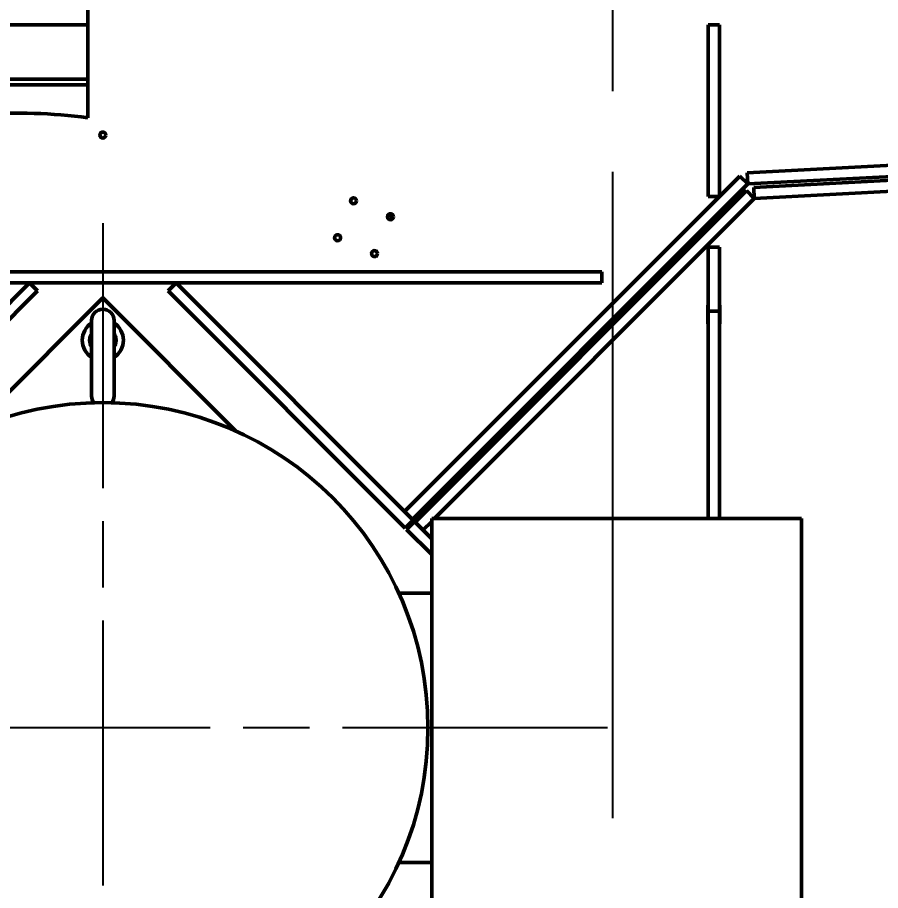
# Model space of a CAD drawing. Header units: inches. Extents: x 11 to 1621, y 11 to 1332.
# Drawn here: x 1425.15 to 1454.02, y 321.77 to 350.95 of the extents above; entities that cross this region are included whole.
import ezdxf

# ---------------------------------------------------------------- set-up
doc = ezdxf.new("R2010")
doc.units = ezdxf.units.IN
doc.header["$LTSCALE"] = 48
doc.header["$MEASUREMENT"] = 0
doc.linetypes.add('CHAIN', pattern=[0.7087, 0.4724, -0.0591, 0.1181, -0.0591])
for name, color, linetype, lineweight in [('Center Mark (ANSI)', 7, 'Continuous', 25), ('Centerline (ANSI)', 7, 'Continuous', 25), ('Dimension (ANSI)', 7, 'Continuous', 25), ('Visible (ANSI)', 7, 'Continuous', 50)]:
    doc.layers.add(name, color=color, linetype=linetype, lineweight=lineweight)
doc.styles.add('Dimension Text', font='tahoma.ttf')
doc.dimstyles.new('ELC FT', dxfattribs={"dimscale": 48, "dimtxt": 0.12, "dimasz": 0.098425, "dimexe": 0.05, "dimexo": 0.1, "dimgap": 0.031496, "dimtad": 1, "dimdec": 5, "dimzin": 3, "dimdsep": 46, "dimlunit": 4, "dimtxsty": 'Dimension Text', "dimcen": 0.09, "dimdle": 0.5, "dimclrd": 5, "dimclre": 5, "dimclrt": 256, "dimadec": 1, "dimazin": 3, "dimtfac": 0.833333, "dimtofl": 0, "dimtmove": 0, "dimatfit": 3, "dimfxl": 0, "dimfrac": 2, "dimtolj": 1, "dimtzin": 0, "dimlwd": 25, "dimlwe": 25, "dimarcsym": 0})

# ---------------------------------------------------------------- blocks, each defined once
blk = doc.blocks.new('*D31')
at = {"layer": 'Defpoints', "color": 0, "linetype": 'Continuous', "transparency": 16777216}
for p in [(1403.697, 508.505), (1513.77, 508.505), (1479.309, 291.451)]:
    blk.add_point(p, dxfattribs=at)
at = {"layer": 'Dimension (ANSI)', "color": 5, "linetype": 'Continuous', "lineweight": 25, "transparency": 16777216}
for p, q in [((1408.497, 508.505), (1516.17, 508.505)), ((1513.77, 296.176), (1513.77, 503.781)), ((1484.109, 291.451), (1516.17, 291.451))]:
    blk.add_line(p, q, dxfattribs=at)
at = {"layer": 'Dimension (ANSI)', "color": 5, "linetype": 'Continuous', "transparency": 16777216}
for points in [[(1512.983, 503.781), (1514.558, 503.781), (1513.77, 508.505)], [(1512.983, 296.176), (1514.558, 296.176), (1513.77, 291.451)]]:
    blk.add_solid(points, dxfattribs=at)
at = {"layer": 'Dimension (ANSI)', "linetype": 'Continuous', "lineweight": 25, "transparency": 16777216, "insert": (1508.622, 399.978), "char_height": 5.76, "attachment_point": 5, "rotation": 90, "style": 'Dimension Text'}
blk.add_mtext('\\A1;18\'-1 1/16"', dxfattribs=at)
blk = doc.blocks.new('*D39')
at = {"layer": 'Defpoints', "color": 0, "linetype": 'Continuous', "transparency": 16777216}
for p in [(1445.072, 324.19), (1247.197, 313.63), (1445.072, 253.693)]:
    blk.add_point(p, dxfattribs=at)
at = {"layer": 'Dimension (ANSI)', "color": 5, "linetype": 'Continuous', "lineweight": 25, "transparency": 16777216}
for p, q in [((1445.072, 319.39), (1445.072, 251.293)), ((1247.197, 308.83), (1247.197, 251.293)), ((1251.921, 253.693), (1440.348, 253.693))]:
    blk.add_line(p, q, dxfattribs=at)
at = {"layer": 'Dimension (ANSI)', "color": 5, "linetype": 'Continuous', "transparency": 16777216}
for points in [[(1251.921, 254.48), (1251.921, 252.905), (1247.197, 253.693)], [(1440.348, 254.48), (1440.348, 252.905), (1445.072, 253.693)]]:
    blk.add_solid(points, dxfattribs=at)
at = {"layer": 'Dimension (ANSI)', "linetype": 'Continuous', "lineweight": 25, "transparency": 16777216, "insert": (1346.134, 258.841), "char_height": 5.76, "attachment_point": 5, "style": 'Dimension Text'}
blk.add_mtext('\\A1;16\'-5 7/8"', dxfattribs=at)
blk = doc.blocks.new('*D52')
at = {"layer": 'Defpoints', "color": 0, "linetype": 'Continuous', "transparency": 16777216}
for p in [(1341.759, 369.201), (1496.725, 369.201), (1479.309, 291.451)]:
    blk.add_point(p, dxfattribs=at)
at = {"layer": 'Dimension (ANSI)', "color": 5, "linetype": 'Continuous', "lineweight": 25, "transparency": 16777216}
for p, q in [((1346.559, 369.201), (1499.125, 369.201)), ((1496.725, 364.477), (1496.725, 348.077)), ((1496.725, 296.176), (1496.725, 312.575)), ((1484.109, 291.451), (1499.125, 291.451))]:
    blk.add_line(p, q, dxfattribs=at)
at = {"layer": 'Dimension (ANSI)', "color": 5, "linetype": 'Continuous', "transparency": 16777216}
for points in [[(1495.938, 364.477), (1497.512, 364.477), (1496.725, 369.201)], [(1495.938, 296.176), (1497.512, 296.176), (1496.725, 291.451)]]:
    blk.add_solid(points, dxfattribs=at)
at = {"layer": 'Dimension (ANSI)', "linetype": 'Continuous', "lineweight": 25, "transparency": 16777216, "insert": (1496.725, 330.326), "char_height": 5.76, "attachment_point": 5, "rotation": 90, "style": 'Dimension Text'}
blk.add_mtext('\\A1;\\fTahoma|b0|i0;6\'-5 3/4"\\P\\fTahoma|b0|i0;GRATING', dxfattribs=at)
blk = doc.blocks.new('*D57')
at = {"layer": 'Defpoints', "color": 0, "linetype": 'Continuous', "transparency": 16777216}
for p in [(1360.381, 747.451), (1479.309, 291.451), (1540.013, 291.451)]:
    blk.add_point(p, dxfattribs=at)
at = {"layer": 'Dimension (ANSI)', "color": 5, "linetype": 'Continuous', "lineweight": 25, "transparency": 16777216}
for p, q in [((1365.181, 747.451), (1542.413, 747.451)), ((1540.013, 742.727), (1540.013, 296.176)), ((1484.109, 291.451), (1542.413, 291.451))]:
    blk.add_line(p, q, dxfattribs=at)
at = {"layer": 'Dimension (ANSI)', "color": 5, "linetype": 'Continuous', "transparency": 16777216}
for points in [[(1539.226, 742.727), (1540.8, 742.727), (1540.013, 747.451)], [(1539.226, 296.176), (1540.8, 296.176), (1540.013, 291.451)]]:
    blk.add_solid(points, dxfattribs=at)
at = {"layer": 'Dimension (ANSI)', "linetype": 'Continuous', "lineweight": 25, "transparency": 16777216, "insert": (1535.49, 519.451), "char_height": 5.76, "attachment_point": 5, "rotation": 90, "style": 'Dimension Text'}
blk.add_mtext('\\A1;\\fTahoma|b0|i0;38\'-0" TOP OF GRATING', dxfattribs=at)

msp = doc.modelspace()

# ---------------------------------------------------------------- linework, layer by layer
at = {"layer": 'Center Mark (ANSI)', "linetype": 'CHAIN', "ltscale": 0.390504}
for p, q in [((1428.009479, 344.076101), (1428.009479, 310.326101)), ((1444.884479, 327.201101), (1411.134479, 327.201101))]:
    msp.add_line(p, q, dxfattribs=at)
at = {"layer": 'Centerline (ANSI)', "linetype": 'CHAIN', "ltscale": 0.952448}
msp.add_line((1445.071979, 324.190163), (1445.071979, 468.00523), dxfattribs=at)
at = {"layer": 'Visible (ANSI)'}
for p, q in [((1427.509479, 351.201101), (1427.509479, 347.600298)), ((1427.509479, 350.701101), (1404.509479, 350.701101)), ((1448.634479, 350.701101), (1448.259479, 350.701101)), ((1448.259479, 350.701101), (1448.259479, 344.969249)), ((1448.634479, 344.969249), (1448.634479, 350.701101)), ((1427.509479, 348.888601), (1404.509479, 348.888601)), ((1427.509479, 348.701101), (1406.509479, 348.701101)), ((1462.114854, 346.418607), (1449.562199, 345.760751)), ((1449.581825, 345.386265), (1462.134479, 346.044121)), ((1462.114854, 345.917921), (1449.780036, 345.271481)), ((1449.31666, 345.65143), (1438.099723, 334.434493)), ((1449.581825, 345.386265), (1449.31666, 345.65143)), ((1449.562199, 345.760751), (1449.581825, 345.386265)), ((1438.364888, 334.169328), (1449.581825, 345.386265)), ((1449.780036, 345.271481), (1449.799662, 344.896995)), ((1449.799662, 344.896995), (1462.134479, 345.543435)), ((1449.534497, 345.16216), (1438.453277, 334.080939)), ((1449.799662, 344.896995), (1449.534497, 345.16216)), ((1439.103768, 334.201101), (1449.799662, 344.896995)), ((1448.259479, 344.969249), (1448.634479, 344.969249)), ((1448.259479, 343.268424), (1448.259479, 342.138601)), ((1448.259479, 343.268424), (1448.634479, 343.268424)), ((1448.634479, 342.138601), (1448.634479, 343.268424)), ((1444.696979, 342.451101), (1406.884479, 342.451101)), ((1444.696979, 342.076101), (1444.696979, 342.451101)), ((1406.884479, 342.076101), (1444.696979, 342.076101)), ((1425.560844, 342.076101), (1407.821979, 324.337236)), ((1425.826009, 341.810936), (1425.560844, 342.076101)), ((1430.458115, 342.076101), (1430.19295, 341.810936)), ((1438.386985, 334.14723), (1430.458115, 342.076101)), ((1448.259479, 341.138601), (1448.259479, 342.138601)), ((1448.634479, 342.138601), (1448.634479, 341.138601)), ((1408.087145, 324.072071), (1425.826009, 341.810936)), ((1430.19295, 341.810936), (1438.12182, 333.882065)), ((1428.009479, 341.576101), (1423.555595, 337.122217)), ((1432.463364, 337.122217), (1428.009479, 341.576101)), ((1448.259479, 341.330904), (1448.24385, 341.330904)), ((1448.24385, 341.330904), (1448.24385, 340.705943)), ((1448.650109, 341.330904), (1448.634479, 341.330904)), ((1448.650109, 340.705943), (1448.650109, 341.330904)), ((1448.259479, 341.138601), (1448.259479, 334.638601)), ((1448.259479, 341.138601), (1448.634479, 341.138601)), ((1448.634479, 334.638601), (1448.634479, 341.138601)), ((1427.634479, 340.826101), (1427.634479, 338.294851)), ((1428.384479, 338.294851), (1428.384479, 340.826101)), ((1448.24385, 340.705943), (1448.259479, 340.705943)), ((1448.634479, 340.705943), (1448.650109, 340.705943)), ((1448.259479, 334.201101), (1448.259479, 334.638601)), ((1448.634479, 334.638601), (1448.634479, 334.201101)), ((1438.099723, 334.434493), (1438.364888, 334.169328)), ((1439.009479, 320.201101), (1439.009479, 334.201101)), ((1439.509479, 334.201101), (1439.009479, 334.201101)), ((1451.384479, 334.201101), (1439.509479, 334.201101)), ((1451.384479, 320.201101), (1451.384479, 334.201101)), ((1438.12182, 333.882065), (1438.386985, 334.14723)), ((1438.431179, 334.103036), (1438.166014, 333.837871)), ((1439.009479, 333.524736), (1438.431179, 334.103036)), ((1438.453277, 334.080939), (1438.718442, 333.815774)), ((1438.718442, 333.815774), (1439.009479, 334.106812)), ((1438.166014, 333.837871), (1439.009479, 332.994406)), ((1439.009479, 331.701101), (1437.909764, 331.701101)), ((1439.009479, 322.701101), (1437.909764, 322.701101))]:
    msp.add_line(p, q, dxfattribs=at)
for centre, radius in [((1428.009479, 347.021101), 0.1), ((1436.395913, 344.822052), 0.1), ((1437.629431, 344.289667), 0.1), ((1435.863528, 343.588535), 0.1), ((1437.097046, 343.056149), 0.1), ((1428.009479, 327.201101), 10.875)]:
    msp.add_circle(centre, radius, dxfattribs=at)
for centre, radius, start, end in [((1425.186479, 329.860101), 17.891643, 82.539818, 105.6780792), ((1428.009479, 327.201101), 19.625, 60.333933, 60.9116844), ((1428.009479, 340.826101), 0.375, 0, 180), ((1428.009479, 340.161901), 0.6875, 123.0557312, 236.9442688), ((1428.009479, 340.161901), 0.6875, 303.0557312, 56.9442688), ((1428.009479, 340.161901), 0.39341, 188.2231266, 190.022679), ((1428.009479, 340.161901), 0.39341, 8.2231266, 10.022679), ((1428.009479, 338.294851), 0.375, 180, 216.4758256), ((1428.009479, 338.294851), 0.375, 323.5241744, 0)]:
    msp.add_arc(centre, radius, start, end, dxfattribs=at)
for points, knots in [([(1427.634479, 340.394853), (1427.632565, 340.391768), (1427.614788, 340.362326), (1427.587489, 340.302605), (1427.572416, 340.23459), (1427.565856, 340.158064), (1427.570484, 340.096459), (1427.589325, 340.021193), (1427.608738, 339.972669), (1427.62723, 339.941439), (1427.634479, 339.930233)], [0.796064348, 0.796064348, 0.796064348, 0.796064348, 0.8, 0.8333333333, 0.8666666667, 0.875, 0.9166666667, 0.9333333333, 0.9583333333, 0.972874055, 0.972874055, 0.972874055, 0.972874055]), ([(1428.384479, 339.928724), (1428.403247, 339.958858), (1428.434544, 340.026264), (1428.452495, 340.122149), (1428.450689, 340.199628), (1428.438877, 340.275909), (1428.418305, 340.334028), (1428.393909, 340.379259), (1428.387263, 340.390395), (1428.384479, 340.394876)], [0.2949038597, 0.2949038597, 0.2949038597, 0.2949038597, 0.3333333333, 0.375, 0.4, 0.4166666667, 0.4583333333, 0.4666666667, 0.4723780416, 0.4723780416, 0.4723780416, 0.4723780416])]:
    msp.add_open_spline(points, degree=3, knots=knots, dxfattribs=at)
for points, weights in [([(1427.620114, 340.105632), (1427.627465, 340.124904), (1427.634479, 340.143296)], [1.705682189, 1.72921288457, 1.74824953706]), ([(1427.634479, 340.078179), (1427.62835, 340.085716), (1427.622073, 340.093433)], [1.72718630664, 1.71694944572, 1.705682189]), ([(1428.384479, 340.245623), (1428.390609, 340.238086), (1428.396886, 340.230369)], [1.72718630664, 1.71694944572, 1.705682189]), ([(1428.398845, 340.21817), (1428.391494, 340.198898), (1428.384479, 340.180506)], [1.705682189, 1.72921288457, 1.74824953706])]:
    msp.add_rational_spline(points, weights, degree=2, dxfattribs=at)

# ---------------------------------------------------------------- dimensions: what is measured, and where the dimension line sits
at = {"layer": 'Dimension (ANSI)', "color": 5, "linetype": 'Continuous', "lineweight": 25, "true_color": 0x0000ff}
for base, p1, p2, angle, text, override, picture, middle in [((1540.012937, 291.451101), (1360.380638, 747.451101), (1479.309314, 291.451101), 90, '\\fTahoma|b0|i0;<> TOP OF GRATING', {"dimgap": 0.031496, "dimdec": 5, "dimlfac": 1, "dimtol": 0, "dimlim": 0, "dimtp": 0, "dimtm": 0, "dimtdec": 2, "dimatfit": 1}, '*D57', (1540.012937, 519.451101)), ((1496.724989, 369.201101), (1479.309314, 291.451101), (1341.759479, 369.201101), 270, '\\fTahoma|b0|i0;<>\\P\\fTahoma|b0|i0;GRATING', {"dimgap": 0.031496, "dimtad": 0, "dimdec": 5, "dimlfac": 1, "dimtol": 0, "dimlim": 0, "dimtp": 0, "dimtm": 0, "dimtdec": 2, "dimatfit": 1, "dimtvp": 0}, '*D52', (1496.724989, 330.326101))]:
    dim = msp.add_linear_dim(base=base, p1=p1, p2=p2, angle=angle, text=text, dimstyle='ELC FT', override=override, dxfattribs=at)
    dim.commit()
    dim.dimension.update_dxf_attribs({"geometry": picture, "text_midpoint": middle, "dimtype": 160})
for base, p1, p2, angle, picture, middle in [((1513.770119, 508.50523), (1479.309314, 291.451101), (1403.696979, 508.50523), 270, '*D31', (1513.770119, 399.978166)), ((1445.071979, 253.692735), (1247.196979, 313.630235), (1445.071979, 324.190163), 180, '*D39', (1346.134479, 253.692735))]:
    dim = msp.add_linear_dim(base=base, p1=p1, p2=p2, angle=angle, dimstyle='ELC FT', override={"dimgap": 0.031496, "dimdec": 5, "dimlfac": 1, "dimtol": 0, "dimlim": 0, "dimtp": 0, "dimtm": 0, "dimtdec": 2, "dimatfit": 1}, dxfattribs=at)
    dim.commit()
    dim.dimension.update_dxf_attribs({"geometry": picture, "text_midpoint": middle, "dimtype": 160})

doc.saveas('drawing.dxf')
